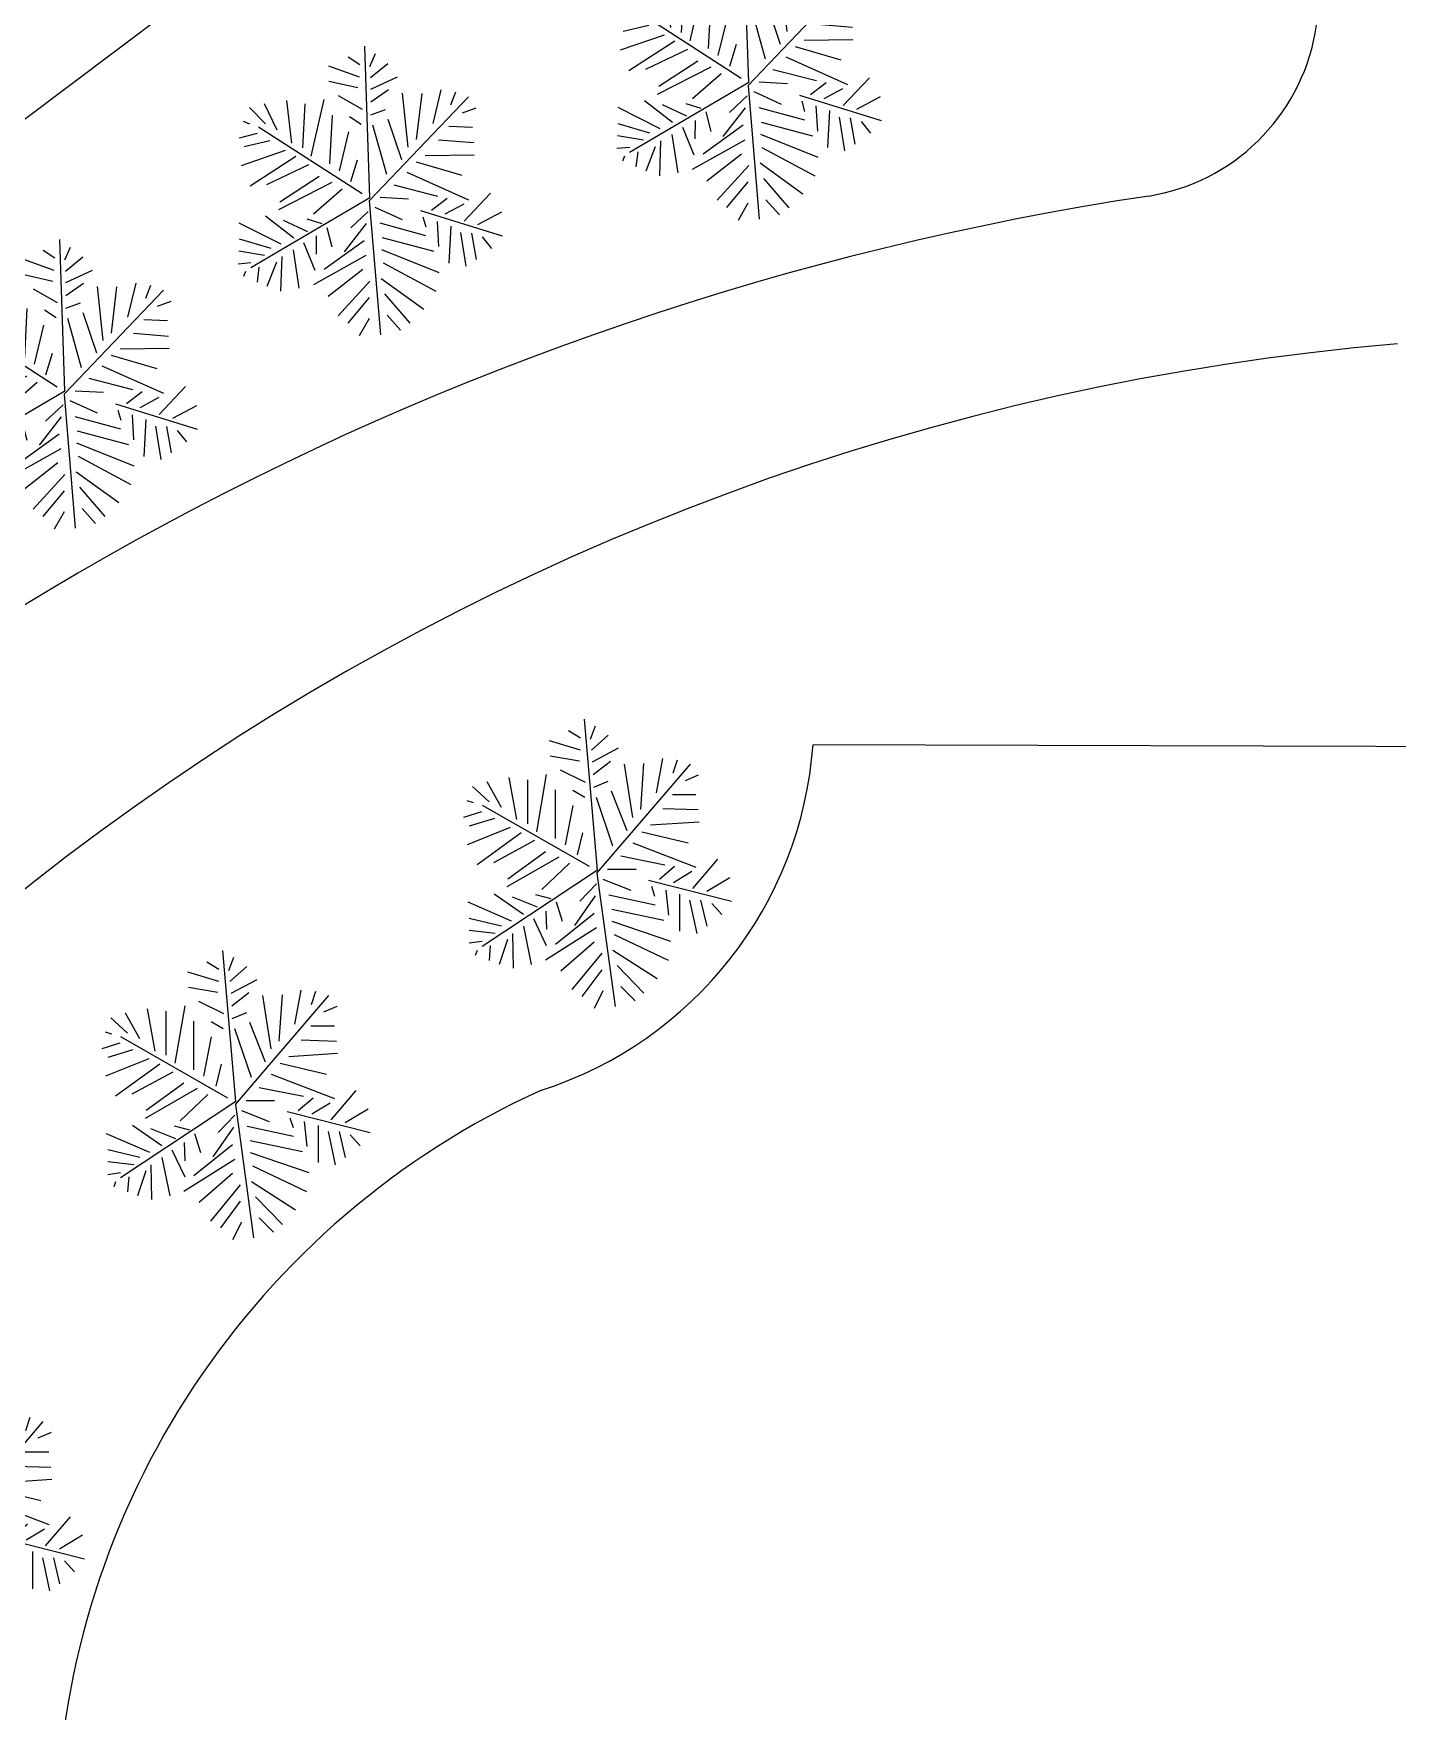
# Model space of a CAD drawing. Header units: millimetres. Extents: x -17017 to 2697, y 1903 to 18260.
# Drawn here: x -16953.87 to -16951.44, y 18239.455 to 18242.446 of the extents above; entities that cross this region are included whole.
import ezdxf

# ---------------------------------------------------------------- set-up
doc = ezdxf.new("R2010")
doc.units = ezdxf.units.MM
doc.linetypes.add('0', pattern=[0])
for name, color, linetype in [('1', 7, 'Continuous'), ('A-Glaz', 92, 'Continuous'), ('CAY', 94, 'Continuous')]:
    doc.layers.add(name, color=color, linetype=linetype)
doc.styles.add('ATT', font='romans.shx')

# ---------------------------------------------------------------- blocks, each defined once
blk = doc.blocks.new('12PPLT13')
at = {"color": 0, "linetype": 'ByBlock'}
for p, q in [((0.0819, 0.4233), (0.0324, 0.5059)), ((0.0426, 0.2163), (0.1175, 0.5123)), ((0.0718, 0.3738), (-0.0324, 0.4627)), ((0.1137, 0.4017), (0.2064, 0.4233)), ((0.1251, 0.4411), (0.1645, 0.4767)), ((0.0175, 0.0323), (-0.3715, 0.3655)), ((-0.3133, 0.3476), (-0.3336, 0.3946)), ((-0.2636, 0.3014), (-0.2636, 0.3852)), ((-0.2128, 0.2671), (-0.209, 0.3928)), ((-0.1544, 0.2226), (-0.1658, 0.3967)), ((-0.0908, 0.1604), (-0.0044, 0.3852)), ((0.0502, 0.3052), (0.0108, 0.37)), ((0.1137, 0.3624), (0.2319, 0.3878)), ((-0.3397, 0.304), (-0.3867, 0.3193)), ((-0.1302, 0.1921), (-0.0908, 0.3573)), ((0.0387, 0.2556), (-0.007, 0.309)), ((0.0921, 0.3268), (0.2242, 0.3268)), ((-0.269, 0.2445), (-0.3909, 0.2673)), ((-0.0438, 0.1172), (-0.0121, 0.2747)), ((0.0781, 0.2772), (0.1671, 0.2874)), ((0.1455, 0.0854), (0.1848, 0.2709)), ((0.1887, 0.0854), (0.2598, 0.2938)), ((0.2357, 0.093), (0.3271, 0.2861)), ((0.2916, 0.0892), (0.3932, 0.2467)), ((-0.209, 0.1883), (-0.3741, 0.1997)), ((0.0642, 0.2264), (0.0997, 0.2379)), ((0.0946, 0.074), (0.1302, 0.2391)), ((0.3462, 0.1045), (0.4453, 0.1997)), ((-0.181, 0.1604), (-0.3716, 0.1299)), ((-0.134, 0.14), (-0.275, 0.0841)), ((0.0032, 0.0702), (0.0032, 0.1718)), ((0.0387, 0.0536), (0.0781, 0.1527)), ((0.4211, 0.1172), (0.472, 0.168)), ((-0.4211, 0.013), (-0.4745, 0.0727)), ((-0.38, 0.0169), (-0.4288, 0.1095)), ((-0.3346, 0.0191), (-0.3818, 0.0803)), ((-0.2891, 0.0211), (-0.3106, 0.0727)), ((-0.0794, 0.0892), (-0.2522, 0.0308)), ((0.0175, 0.0323), (0.4923, 0.0968)), ((0.0071, 0.0339), (-0.5317, -0.0124)), ((-0.4605, 0.0092), (-0.5075, 0.027)), ((-0.0058, 0.0056), (-0.2242, -0.3757)), ((0.0071, 0.0339), (0.2789, -0.377)), ((0.0553, 0.0308), (0.1175, -0.0289)), ((0.0985, 0.0257), (0.2039, -0.048)), ((0.1607, 0.0219), (0.2712, -0.1153)), ((0.2128, 0.0308), (0.3271, -0.1509)), ((0.2636, 0.0219), (0.3665, -0.0963)), ((0.303, 0.0498), (0.4326, -0.0569)), ((0.3614, 0.0498), (0.4567, -0.0213)), ((0.4364, 0.0536), (0.4999, 0.0219)), ((-0.4643, -0.0264), (-0.4898, -0.0696)), ((-0.4211, -0.0264), (-0.4542, -0.1369)), ((-0.3818, -0.0302), (-0.3996, -0.1344)), ((-0.3063, -0.0091), (-0.35, -0.0975)), ((-0.2523, -0.0111), (-0.2777, -0.0543)), ((-0.0832, -0.0797), (-0.2242, -0.0531)), ((-0.0476, -0.0366), (-0.1264, -0.0175)), ((-0.1061, -0.1153), (-0.2801, -0.1153)), ((-0.04, -0.1039), (0.0667, -0.2894)), ((-0.0186, -0.066), (0.0755, -0.1639)), ((0.1201, -0.1136), (0.1887, -0.092)), ((-0.1302, -0.1826), (-0.3348, -0.1471)), ((-0.0591, -0.1509), (0.0387, -0.2855)), ((0.1088, -0.1306), (0.0948, -0.1852)), ((0.1527, -0.1499), (0.2175, -0.1473)), ((0.1785, -0.1941), (0.275, -0.1483)), ((-0.1582, -0.2144), (-0.3157, -0.2144)), ((-0.1264, -0.2373), (-0.0121, -0.3948)), ((-0.0985, -0.1903), (-0.0197, -0.3364)), ((0.1645, -0.2297), (0.0921, -0.3338)), ((0.1391, -0.1801), (0.1035, -0.269)), ((0.2064, -0.2297), (0.3424, -0.2017)), ((-0.1734, -0.2538), (-0.3233, -0.2805)), ((-0.1455, -0.2767), (-0.0832, -0.4304)), ((0.1887, -0.2728), (0.1213, -0.4266)), ((0.2319, -0.269), (0.3564, -0.2665)), ((0.2535, -0.2868), (0.3424, -0.316)), ((-0.2166, -0.3084), (-0.3081, -0.3592)), ((-0.2369, -0.3516), (-0.2916, -0.4113)), ((-0.1772, -0.3326), (-0.1505, -0.4228)), ((0.2064, -0.3084), (0.1785, -0.4228)), ((0.2319, -0.33), (0.2217, -0.4228)), ((0.275, -0.3478), (0.3284, -0.3516)), ((-0.2331, -0.4075), (-0.2407, -0.4304)), ((-0.2014, -0.3796), (-0.181, -0.4431)), ((0.2611, -0.377), (0.2674, -0.4228)), ((0.2928, -0.3948), (0.3106, -0.4012))]:
    blk.add_line(p, q, dxfattribs=at)
at = {"color": 0, "linetype": 'ByBlock', "style": 'ATT'}
for tag, p, flags in [('ITEM', (-1, -3.25), 3), ('ROOM_NUMBER', (-1, -4.5833), 1)]:
    blk.add_attdef(tag, p, '', height=1, dxfattribs=dict(at, flags=flags))

msp = doc.modelspace()

# ---------------------------------------------------------------- linework, layer by layer
at = {"layer": '1', "linetype": 'ByBlock'}
msp.add_lwpolyline([(-16954.0338, 18247.6666), (-16955.6742, 18246.4325), (-16955.3001, 18245.9352), (-16956.576, 18244.9753), (-16954.3156, 18241.9706), (-16953.0397, 18242.9305), (-16952.9084, 18242.7559), (-16951.2679, 18243.99), (-16954.0338, 18247.6666)], dxfattribs=at)
at = {"layer": '1'}
msp.add_lwpolyline([(-16950.4761, 18241.1721), (-16952.4809, 18241.1782)], dxfattribs=at)
at = {"layer": '1', "linetype": '0'}
for centre, radius, start, end in [((-16951.94, 18242.5114), 0.3597, 279.1368, 60.1002), ((-16951.0774, 18236.826), 5.3908, 98.5927, 139.3206), ((-16951.0532, 18237.3565), 4.5528, 94.8693, 155.9228)]:
    msp.add_arc(centre, radius, start, end, dxfattribs=at)
at = {"layer": '1'}
for centre, radius, start, end in [((-16953.1793, 18241.2293), 0.7002, 287.8191, 355.8109), ((-16952.3553, 18239.2202), 1.4745, 114.4269, 178.4783)]:
    msp.add_arc(centre, radius, start, end, dxfattribs=at)

# ---------------------------------------------------------------- block references
at = {"layer": 'A-Glaz', "xscale": 0.5, "yscale": 0.5, "zscale": 0.5}
for p, rotation in [((-16953.2873, 18242.1575), 266.9738346596274), ((-16953.8308, 18241.8128), 266.9738346596274), ((-16952.8821, 18240.9582), 270), ((-16953.5264, 18240.5458), 270), ((-16954.0354, 18239.7863), 270)]:
    msp.add_blockref('12PPLT13', p, dxfattribs=dict(at, rotation=rotation))
at = {"layer": 'CAY', "xscale": 0.5, "yscale": 0.5, "zscale": 0.5, "rotation": 266.9738346596274}
msp.add_blockref('12PPLT13', (-16952.6122, 18242.3632), dxfattribs=at)

doc.saveas('drawing.dxf')
